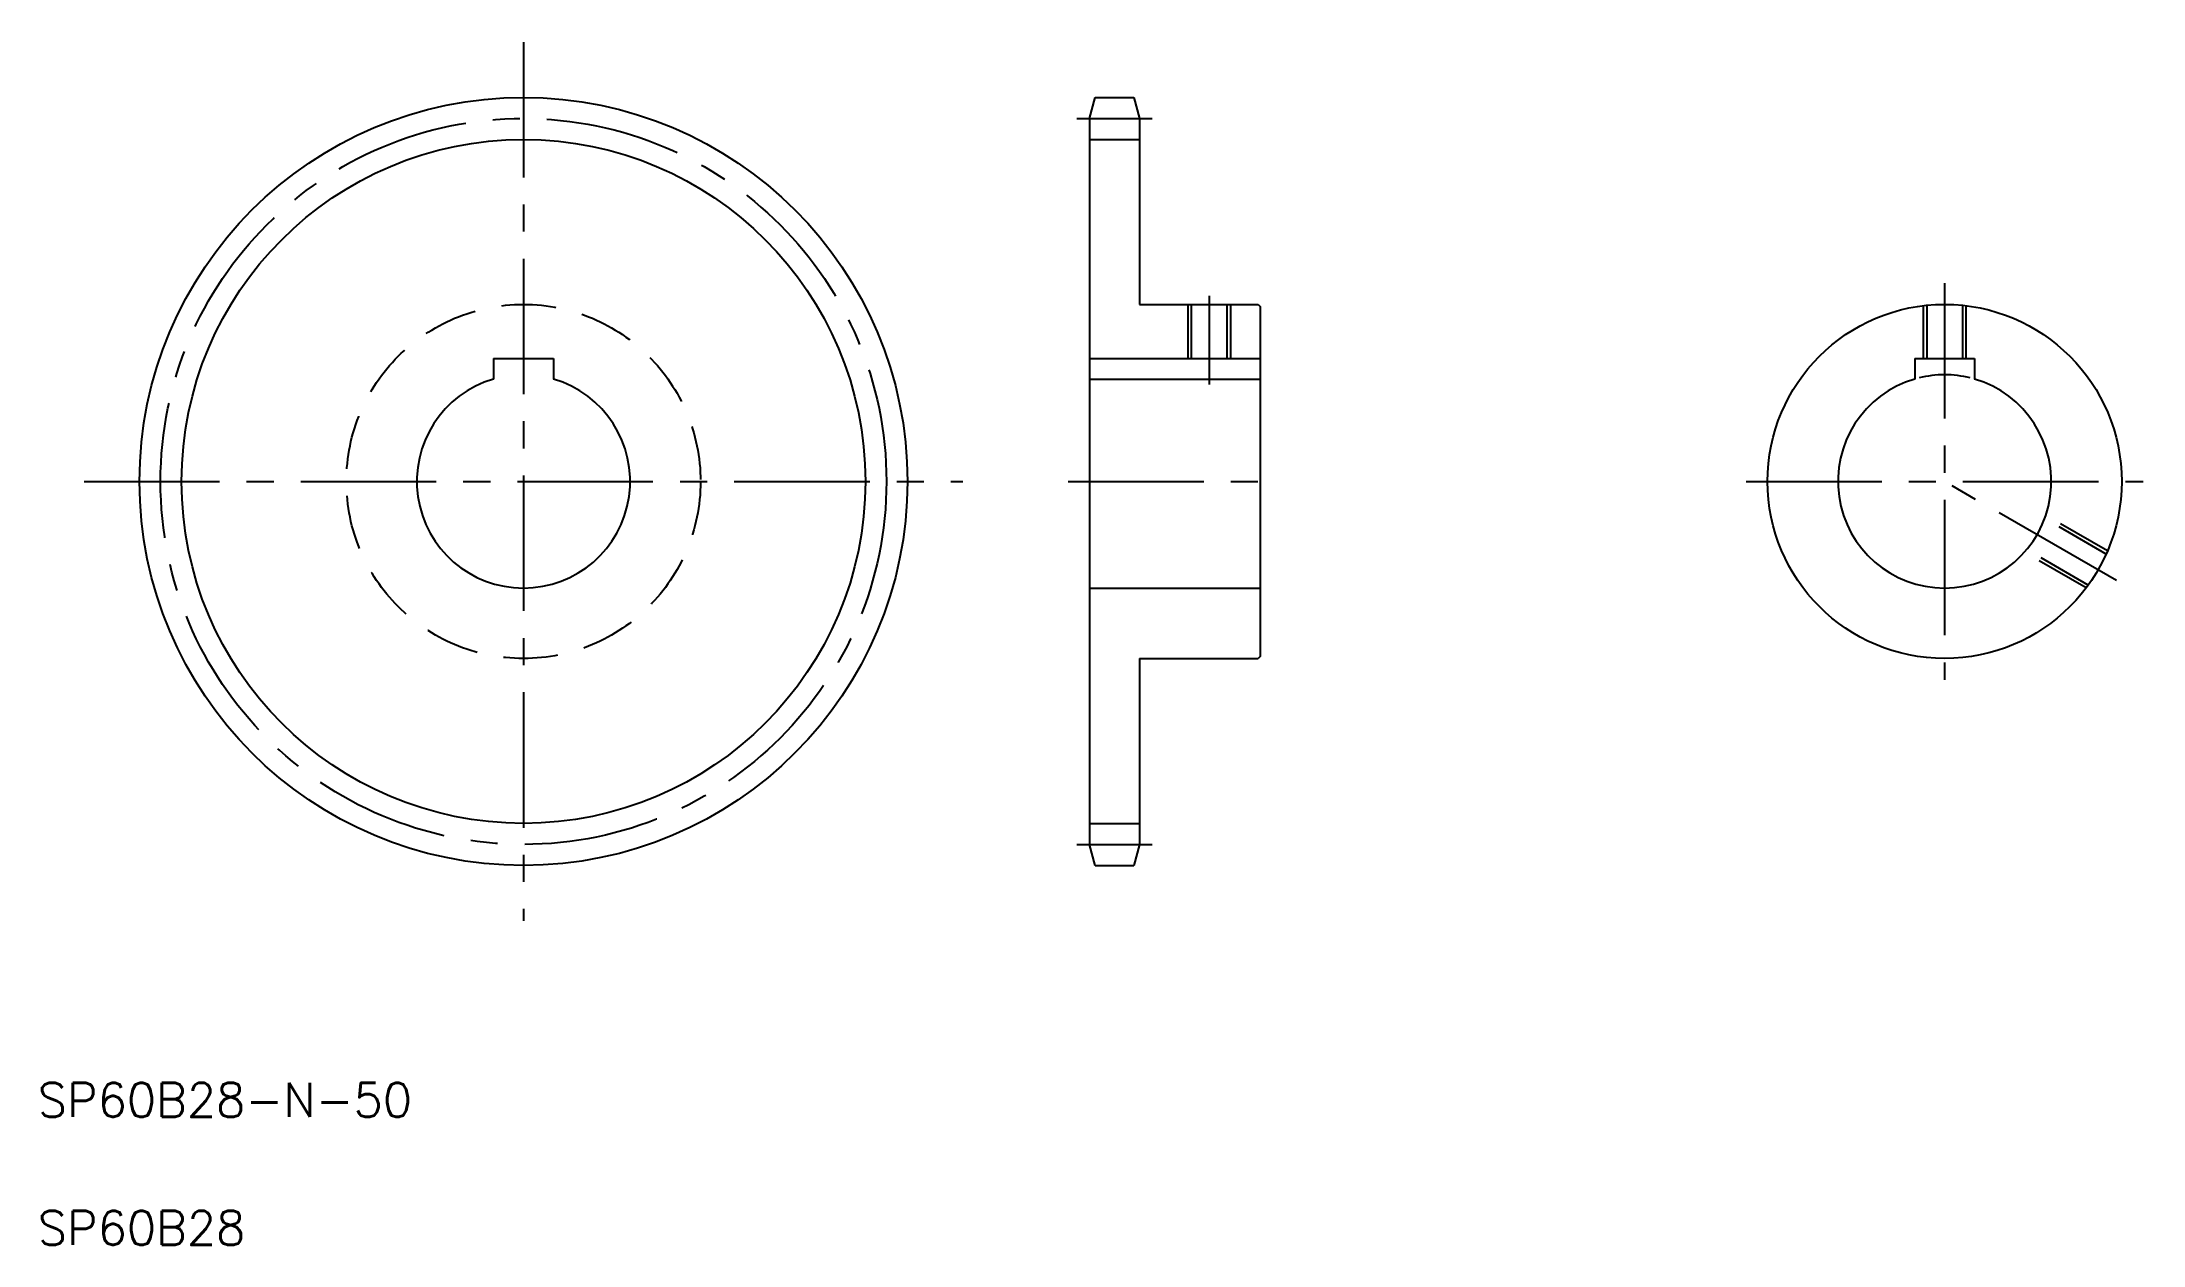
# Model space of a CAD drawing. Extents: x 21 to 513, y 20 to 302.
import ezdxf

# ---------------------------------------------------------------- set-up
doc = ezdxf.new("R2010")
doc.units = 0
doc.linetypes.add('CENTER', pattern=[50.8, 31.75, -6.35, 6.35, -6.35])
doc.linetypes.add('DASHED', pattern=[19.05, 12.7, -6.35])
doc.layers.get('0').update_dxf_attribs({"linetype": 'CONTINUOUS'})
doc.layers.add('CENTER', color=1, linetype='CENTER')
doc.styles.get("Standard").update_dxf_attribs({"font": 'txt', "bigfont": 'BIGFONT'})

msp = doc.modelspace()

# ---------------------------------------------------------------- linework, layer by layer
at = {"color": 7, "linetype": 'CONTINUOUS'}
for p, q in [((266.57, 284.03), (267.89, 288.96)), ((267.89, 288.96), (276.95, 288.96)), ((276.95, 288.96), (278.27, 284.03)), ((266.57, 284.03), (266.57, 113.89)), ((278.27, 284.03), (278.27, 240.46)), ((266.57, 279.1), (278.27, 279.1)), ((278.27, 240.46), (306.07, 240.46)), ((290.37, 240.46), (290.37, 227.76)), ((298.77, 240.46), (298.77, 227.76)), ((306.07, 240.46), (306.57, 239.96)), ((306.57, 239.96), (306.57, 157.96)), ((126.88, 227.76), (126.88, 222.96)), ((126.88, 227.76), (140.88, 227.76)), ((140.88, 227.76), (140.88, 222.96)), ((266.57, 227.76), (306.57, 227.76)), ((459.99, 227.76), (459.99, 222.96)), ((459.99, 227.76), (473.99, 227.76)), ((473.99, 227.76), (473.99, 222.96)), ((266.57, 222.96), (306.57, 222.96)), ((266.57, 173.96), (306.57, 173.96)), ((306.57, 157.96), (306.07, 157.46)), ((278.27, 157.46), (306.07, 157.46)), ((278.27, 157.46), (278.27, 113.89)), ((285.22, 157.46), (285.22, 157.46)), ((292.17, 157.46), (292.17, 157.46)), ((266.57, 118.82), (278.27, 118.82)), ((267.89, 108.96), (266.57, 113.89)), ((278.27, 113.89), (276.95, 108.96)), ((267.89, 108.96), (276.95, 108.96))]:
    msp.add_line(p, q, dxfattribs=at)
at = {"color": 3, "linetype": 'CONTINUOUS'}
for p, q in [((289.57, 240.46), (289.57, 227.76)), ((299.57, 240.46), (299.57, 227.76))]:
    msp.add_line(p, q, dxfattribs=at)
at = {"color": 3, "linetype": 'DASHED'}
for p, q in [((461.99, 240.15), (461.99, 227.76)), ((462.79, 240.26), (462.79, 227.76)), ((471.19, 240.26), (471.19, 227.76)), ((471.99, 240.15), (471.99, 227.76)), ((504.84, 181.95), (490.43, 190.27)), ((505.16, 182.69), (490.7, 191.04)), ((500.16, 174.03), (485.7, 182.38)), ((500.64, 174.68), (486.23, 183))]:
    msp.add_line(p, q, dxfattribs=at)
at = {"color": 7, "linetype": 'CONTINUOUS'}
for centre, radius in [((133.88, 198.96), 90), ((466.99, 198.96), 41.5)]:
    msp.add_circle(centre, radius, dxfattribs=at)
at = {"color": 3, "linetype": 'CONTINUOUS'}
msp.add_circle((133.88, 198.96), 80.14, dxfattribs=at)
at = {"color": 3, "linetype": 'DASHED'}
msp.add_circle((133.88, 198.96), 41.5, dxfattribs=at)
at = {"color": 7, "linetype": 'CONTINUOUS'}
for centre in [(133.88, 198.96), (466.99, 198.96)]:
    msp.add_arc(centre, 25, 106.2602, 73.7398, dxfattribs=at)
at = {"color": 3, "linetype": 'CONTINUOUS'}
msp.add_arc((466.99, 198.96), 25, 76.1135, 103.8865, dxfattribs=at)
at = {"layer": 'CENTER', "color": 1, "linetype": 'CENTER'}
for p, q in [((133.88, 301.96), (133.88, 95.96)), ((263.57, 284.03), (281.27, 284.03)), ((294.57, 242.46), (294.57, 221.65)), ((466.99, 245.46), (466.99, 152.46)), ((30.88, 198.96), (236.88, 198.96)), ((261.57, 198.96), (311.57, 198.96)), ((420.49, 198.96), (513.49, 198.96)), ((507.26, 175.71), (466.99, 198.96)), ((263.57, 113.89), (281.27, 113.89))]:
    msp.add_line(p, q, dxfattribs=at)
msp.add_circle((133.88, 198.96), 85.07, dxfattribs=at)

# ---------------------------------------------------------------- texts
at = {"color": 7, "linetype": 'CONTINUOUS'}
for s, p in [('SP60B28-N-50', (20, 50)), ('SP60B28', (20, 20))]:
    msp.add_text(s, height=8, dxfattribs=at).set_placement(p)

doc.saveas('drawing.dxf')
